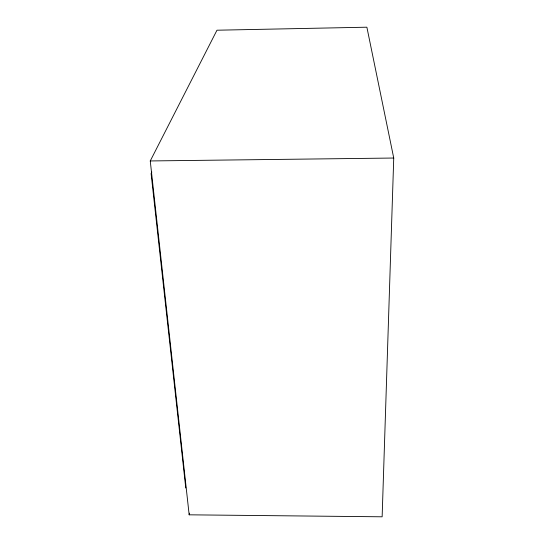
<?xml version="1.0" encoding="UTF-8"?>
<svg xmlns="http://www.w3.org/2000/svg" width="544" height="544" viewBox="0 0 544 544"><rect width="100%" height="100%" fill="white"/><g stroke="black" fill="none" stroke-linecap="round" stroke-linejoin="round"><path stroke-width="0.82" d="M393.74 158.032L382.14 516.8L189.162 514.821L150.26 160.949L216.974 30.212L366.874 27.2L393.74 158.032L150.26 160.949M189.162 514.821L189.482 513.155M151.851 172.04L151.103 173.563L185.769 487.988"/></g></svg>
